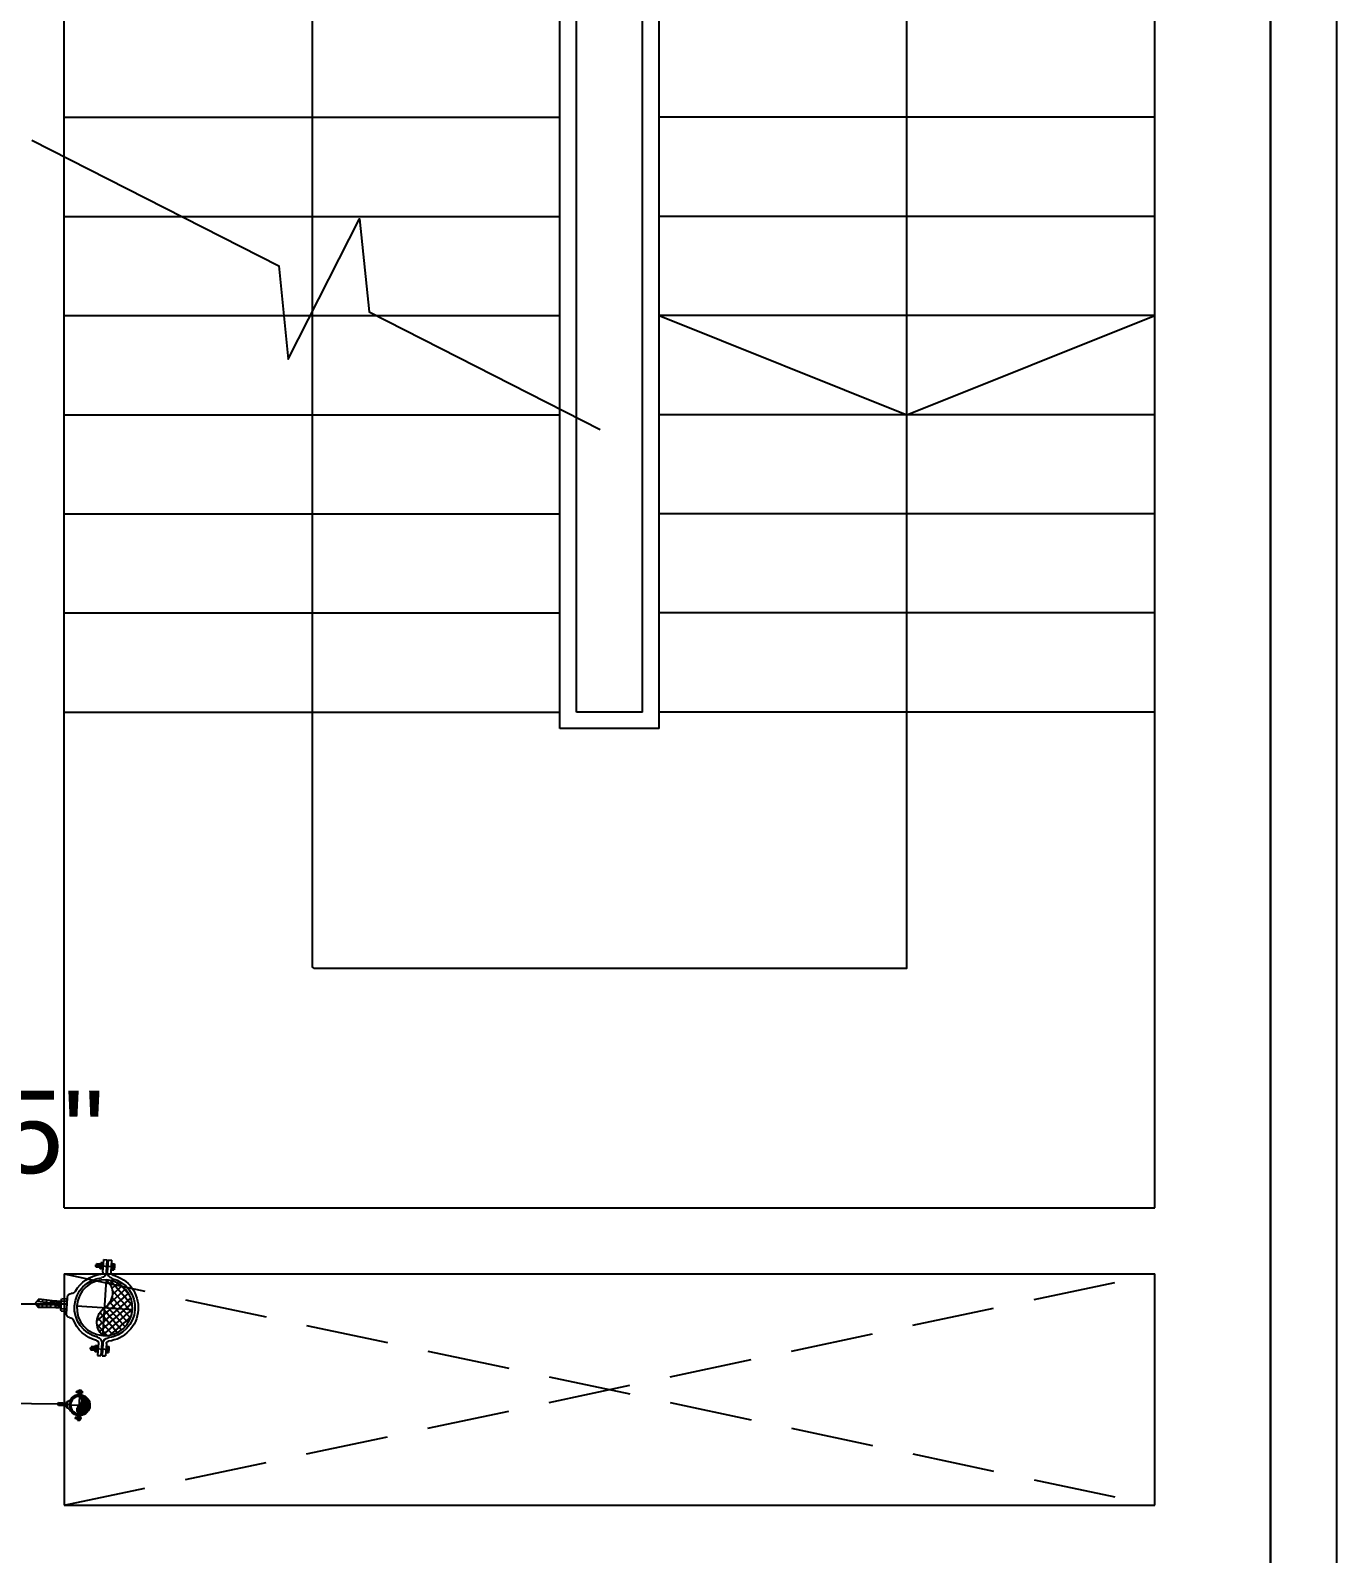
# Model space of a CAD drawing. Header units: millimetres. Extents: x -3973702 to -1592236, y 74982 to 569678.
# Drawn here: x -1935788 to -1931836, y 278143 to 282752 of the extents above; entities that cross this region are included whole.
import ezdxf

# ---------------------------------------------------------------- set-up
doc = ezdxf.new("R2010")
doc.units = ezdxf.units.MM
doc.header["$LTSCALE"] = 1000
doc.header["$MEASUREMENT"] = 0
doc.linetypes.add('CENTER', pattern=[2, 1.25, -0.25, 0.25, -0.25])
doc.linetypes.add('HIDDEN', pattern=[0.375, 0.25, -0.125])
for name, color, linetype in [('A-HID', 9, 'HIDDEN'), ('A-INDICATION', 9, 'Continuous'), ('A-WALL', 9, 'Continuous'), ('FF-PIPE', 252, 'Continuous'), ('FF-PR', 1, 'Continuous'), ('FIRE FIGHTING', 1, 'Continuous'), ('MNUTS', 2, 'Continuous'), ('PL-DR-CENTER', 9, 'CENTER'), ('PL-DR-LEADER', 42, 'Continuous'), ('PL-DR-SYMBOL', 30, 'Continuous'), ('STAIR', 9, 'Continuous'), ('wall 1', 9, 'Continuous')]:
    doc.layers.add(name, color=color, linetype=linetype)
doc.styles.get("Standard").update_dxf_attribs({"font": 'arial.ttf'})

# ---------------------------------------------------------------- blocks, each defined once
blk = doc.blocks.new('A$C60621774')
at = {"layer": 'A-HID'}
for p, q in [((17722.6, -12554), (21022.6, -13254)), ((17722.6, -13254), (21022.6, -12554))]:
    blk.add_line(p, q, dxfattribs=at)
at = {"layer": 'A-INDICATION'}
blk.add_lwpolyline([(20272.6, -7088, 0.414214), (20263.6, -7079), (18481.6, -7079, 0.414214), (18472.6, -7088), (18472.6, -11620, 0.414214), (18481.6, -11629), (20272.6, -11629)], format="xyb", close=True, dxfattribs=at)
for points in [[(17624.6, -9123.7), (18372.3, -9504), (18400.8, -9785.6), (18616.6, -9361.2), (18645.2, -9642.8), (19344.9, -9998.7)], [(19522.6, -9654), (20272.6, -9954), (21022.6, -9654)]]:
    blk.add_lwpolyline(points, dxfattribs=at)
at = {"layer": 'A-WALL'}
for p, q in [((21572.6, -1439.2), (21572.6, -22362.6)), ((21372.6, -1639.2), (21372.6, -13604)), ((21372.6, -13604), (21372.6, -7457.5))]:
    blk.add_line(p, q, dxfattribs=at)
at = {"layer": 'STAIR'}
for p, q in [((19222.6, -10904), (19222.6, -7804)), ((19522.6, -10904), (19522.6, -7804)), ((19272.6, -10854), (19272.6, -7854)), ((19472.6, -10854), (19472.6, -7854)), ((17722.6, -9054), (19222.6, -9054)), ((21022.6, -9054), (19522.6, -9054)), ((17722.6, -9354), (19222.6, -9354)), ((21022.6, -9354), (19522.6, -9354)), ((17722.6, -9654), (19222.6, -9654)), ((21022.6, -9654), (19522.6, -9654)), ((17722.6, -9954), (19222.6, -9954)), ((21022.6, -9954), (19522.6, -9954)), ((17722.6, -10254), (19222.6, -10254)), ((21022.6, -10254), (19522.6, -10254)), ((17722.6, -10554), (19222.6, -10554)), ((21022.6, -10554), (19522.6, -10554)), ((17722.6, -10854), (19222.6, -10854)), ((19472.6, -10854), (19272.6, -10854)), ((21022.6, -10854), (19522.6, -10854)), ((19522.6, -10904), (19222.6, -10904))]:
    blk.add_line(p, q, dxfattribs=at)
at = {"layer": 'wall 1'}
for p, q in [((21022.6, -12354), (21022.6, -6354)), ((17722.6, -12354), (17722.6, -7504)), ((17722.6, -12354), (21022.6, -12354)), ((17722.6, -12354), (21022.6, -12354)), ((17722.6, -12554), (21022.6, -12554)), ((17722.6, -12554), (17722.6, -13254)), ((21022.6, -13254), (21022.6, -12554)), ((17722.6, -13254), (21022.6, -13254))]:
    blk.add_line(p, q, dxfattribs=at)
blk = doc.blocks.new('BOLT')
at = {"layer": 'MNUTS'}
for p, q in [((0, 135), (121, 135)), ((0, 68), (121, 68)), ((134, 112), (121, 135)), ((134, -112), (134, 112)), ((0, -68), (121, -68)), ((0, -135), (121, -135)), ((134, -112), (121, -135))]:
    blk.add_line(p, q, dxfattribs=at)
for centre, radius, start, end in [((77, 101), 55, 322.56696, 33.81105), ((-80, 0), 212, 341.46077, 18.51142), ((77, -101), 55, 326.18895, 37.43304)]:
    blk.add_arc(centre, radius, start, end, dxfattribs=at)
blk = doc.blocks.new('NUT1')
at = {"layer": 'MNUTS'}
for p, q in [((-110, 112), (-97, 135)), ((-110, 112), (-110, -112)), ((0, 135), (-97, 135)), ((0, 68), (-97, 68)), ((0, 135), (0, -135)), ((-110, -112), (-97, -135)), ((0, -68), (-97, -68)), ((0, -135), (-97, -135))]:
    blk.add_line(p, q, dxfattribs=at)
for centre, radius, start, end in [((-53, 101), 55, 146.18895, 217.43304), ((104, 0), 212, 161.46077, 198.51142), ((-53, -101), 55, 142.56696, 213.81105)]:
    blk.add_arc(centre, radius, start, end, dxfattribs=at)
blk = doc.blocks.new('PS100')
at = {"layer": 'PL-DR-LEADER'}
h = blk.add_hatch(dxfattribs=at)
h.set_pattern_fill('ANSI37', color=256, scale=0.069274, angle=270, style=0)
h.set_pattern_definition([(225, (0.593055, 9.895536), (-0.006122992, 0.006122992), []), (135, (0.593055, 9.895536), (0.006122992, 0.006122992), [])])
h.paths.add_polyline_path([(0, 0), (0, 0.05, -0.414214), (0.05, 0)])
h.paths.add_polyline_path([(0, 0.05), (0, 0, -0.490317)])
h.paths.add_polyline_path([(0, -0.05, 0.490317), (0, 0), (0.05, 0, -0.414214)])
at = {"layer": 'PL-DR-CENTER'}
for p, q in [((0, 0.05), (0, -0.05)), ((-0.05, 0), (0.05, 0))]:
    blk.add_line(p, q, dxfattribs=at)
at = {"layer": 'PL-DR-SYMBOL'}
for p, q in [((-0.0072, 0.0861), (-0.001, 0.0861)), ((-0.0072, 0.0635), (-0.0072, 0.0861)), ((-0.001, 0.0635), (-0.001, 0.0861)), ((0.001, 0.0861), (0.0072, 0.0861)), ((0.001, 0.0635), (0.001, 0.0861)), ((0.0072, 0.0635), (0.0072, 0.0861)), ((-0.0225, 0.0743), (0.0144, 0.0743)), ((-0.0124, 0.0774), (-0.0198, 0.0774)), ((-0.0198, 0.0713), (-0.0198, 0.0774)), ((-0.0124, 0.0713), (-0.0198, 0.0713)), ((-0.0192, 0.0759), (-0.0194, 0.0728)), ((-0.018, 0.0774), (-0.0185, 0.0713)), ((-0.0171, 0.0759), (-0.0174, 0.0728)), ((-0.016, 0.0774), (-0.0165, 0.0713)), ((-0.0151, 0.0759), (-0.0154, 0.0728)), ((-0.014, 0.0774), (-0.0145, 0.0713)), ((-0.0131, 0.0759), (-0.0133, 0.0728)), ((-0.001, 0.0774), (0.001, 0.0774)), ((-0.001, 0.0712), (0.001, 0.0712)), ((-0.1191, 0.0073), (-0.125, -0.0001)), ((-0.1208, 0.0029), (-0.1206, 0.0054)), ((-0.0916, 0.0012), (-0.1208, 0.0029)), ((-0.0949, 0.006), (-0.1191, 0.0073)), ((-0.1187, 0.0027), (-0.1184, 0.0073)), ((-0.1119, 0.0024), (-0.1117, 0.0069)), ((-0.1044, 0.0019), (-0.1041, 0.0065)), ((-0.1013, -0.0019), (-0.1013, 0.0018)), ((-0.0983, -0.0011), (-0.0983, 0.001)), ((-0.0975, 0.0016), (-0.0972, 0.0062)), ((-0.0973, 0.0051), (-0.0779, 0.0051)), ((-0.0778, 0.006), (-0.0949, 0.006)), ((-0.0909, -0.005), (-0.0882, 0.0051)), ((-0.0873, -0.003), (-0.0856, 0.0032)), ((-0.0848, -0.005), (-0.082, 0.0051)), ((-0.0812, -0.003), (-0.0795, 0.0032)), ((-0.0686, 0.0115), (-0.0776, 0.0115)), ((-0.0686, 0.0069), (-0.0776, 0.0069)), ((-0.0684, 0.0051), (-0.0679, 0.0051)), ((-0.0679, 0.0153), (-0.0679, -0.0153)), ((-0.1191, -0.0075), (-0.125, -0.0001)), ((-0.0916, -0.0014), (-0.1208, -0.003)), ((-0.1208, -0.003), (-0.1206, -0.0056)), ((-0.0949, -0.0062), (-0.1191, -0.0075)), ((-0.1187, -0.0029), (-0.1184, -0.0075)), ((-0.1119, -0.0025), (-0.1117, -0.0071)), ((-0.1044, -0.0021), (-0.1041, -0.0067)), ((-0.0975, -0.0018), (-0.0972, -0.0064)), ((-0.0973, -0.0051), (-0.0779, -0.0051)), ((-0.0778, -0.0062), (-0.0949, -0.0062)), ((-0.0686, -0.0069), (-0.0776, -0.0069)), ((-0.0686, -0.011), (-0.0776, -0.011)), ((-0.0684, -0.0051), (-0.0679, -0.0051)), ((-0.0225, -0.0743), (0.0144, -0.0743)), ((-0.0124, -0.0713), (-0.0198, -0.0713)), ((-0.0198, -0.0713), (-0.0198, -0.0774)), ((-0.0124, -0.0774), (-0.0198, -0.0774)), ((-0.0192, -0.0759), (-0.0194, -0.0728)), ((-0.018, -0.0774), (-0.0185, -0.0713)), ((-0.0171, -0.0759), (-0.0174, -0.0728)), ((-0.016, -0.0774), (-0.0165, -0.0713)), ((-0.0151, -0.0759), (-0.0154, -0.0728)), ((-0.014, -0.0774), (-0.0145, -0.0713)), ((-0.0131, -0.0759), (-0.0133, -0.0728)), ((-0.0072, -0.0635), (-0.0072, -0.0861)), ((-0.001, -0.0635), (-0.001, -0.0861)), ((-0.001, -0.0712), (0.001, -0.0712)), ((-0.001, -0.0774), (0.001, -0.0774)), ((0.001, -0.0635), (0.001, -0.0861)), ((0.0072, -0.0635), (0.0072, -0.0861)), ((-0.0072, -0.0861), (-0.001, -0.0861)), ((0.001, -0.0861), (0.0072, -0.0861))]:
    blk.add_line(p, q, dxfattribs=at)
blk.add_circle((0, 0), 0.05, dxfattribs=at)
for centre, radius, start, end in [((0, 0), 0.0603, 100.0556, 156.4475), ((-0.0113, 0.0635), 0.00409, 280.0556, 0), ((-0.0113, 0.0635), 0.0102, 280.0556, 0), ((0.0113, 0.0635), 0.0102, 180, 259.9444), ((0.0113, 0.0635), 0.00409, 180, 259.9444), ((0, 0), 0.0603, 280.0556, 79.9444), ((0, 0), 0.0542, 100.0556, 259.9444), ((0.0194, 0.025), 0.0316, 127.761, 232.239), ((0, 0), 0.0542, 280.0556, 79.9444), ((-0.0737, 0.0092), 0.00458, 149.805, 210.195), ((-0.0392, 0), 0.0391, 169.827, 190.173), ((-0.0726, 0.0092), 0.00458, 329.805, 30.195), ((-0.1071, 0), 0.0391, 349.827, 10.173), ((-0.0618, 0.0153), 0.00614, 90, 180), ((-0.0618, 0.0297), 0.00818, 270, 334.3523), ((-0.0745, -0.009), 0.00372, 146.6015, 213.3985), ((-0.0717, -0.009), 0.00372, 326.6015, 33.3985), ((-0.0618, -0.0153), 0.00614, 180, 270), ((-0.0618, -0.0297), 0.00818, 25.6477, 90), ((0, 0), 0.0603, 205.6477, 259.9444), ((-0.0194, -0.025), 0.0316, 307.761, 52.239), ((-0.0113, -0.0635), 0.0102, 0, 79.9444), ((0.0113, -0.0635), 0.0102, 100.0556, 180), ((-0.0113, -0.0635), 0.00409, 0, 79.9444), ((0.0113, -0.0635), 0.00409, 100.0556, 180)]:
    blk.add_arc(centre, radius, start, end, dxfattribs=at)
at = {"layer": 'PL-DR-SYMBOL', "xscale": -4.09148084088e-05, "yscale": 4.09148083804e-05, "zscale": 4.09148083552e-05, "rotation": 180}
for name, p in [('NUT1', (-0.0079, 0.0744)), ('BOLT', (0.0072, 0.0743))]:
    blk.add_blockref(name, p, dxfattribs=at)
at = {"layer": 'PL-DR-SYMBOL', "xscale": 4.09148084088e-05, "yscale": 4.09148084088e-05, "zscale": 4.09148084088e-05}
for name, p in [('NUT1', (-0.0079, -0.0744)), ('BOLT', (0.0072, -0.0743))]:
    blk.add_blockref(name, p, dxfattribs=at)
blk = doc.blocks.new('A$C33C50B1F')
at = {"layer": 'FIRE FIGHTING', "xscale": 1500.229401901677, "yscale": 1500.22940190167, "zscale": 1500.229401901672, "rotation": 89.97743417259369}
blk.add_blockref('PS100', (0, 0), dxfattribs=at)
blk = doc.blocks.new('A$C4768384F')
at = {"layer": 'FF-PR', "xscale": 0.0009999999999716, "yscale": 0.0009999999999716, "zscale": 0.0009999999999716, "rotation": 89.97743417218827}
blk.add_blockref('A$C33C50B1F', (-0.1021, 0.0001), dxfattribs=at)
blk = doc.blocks.new('A$C00F404EB')
at = {"layer": 'FF-PR', "color": 6, "linetype": 'ByBlock', "ltscale": 850, "xscale": 1000, "yscale": 1000, "zscale": 1000, "rotation": 270}
blk.add_blockref('A$C4768384F', (0, -27), dxfattribs=at)

msp = doc.modelspace()

# ---------------------------------------------------------------- linework, layer by layer
at = {"layer": 'FIRE FIGHTING'}
msp.add_line((-1936406, 278898.7), (-1935679.5, 278898.7), dxfattribs=at)
at = {"layer": 'FIRE FIGHTING', "color": 240, "true_color": 0xed1f24}
msp.add_line((-1937270.1, 278608.5), (-1935678.1, 278596.5, 0), dxfattribs=at)

# ---------------------------------------------------------------- block references
at = {"layer": 'FF-PIPE', "extrusion": (6.49641e-08, 9.63395e-07, 1), "xscale": -1.124828008588518, "yscale": 1.124828007508768, "zscale": 1.124828008735301, "rotation": 266.1984023650786}
msp.add_blockref('A$C00F404EB', (-1935647.9, 278892.7, 0.1), dxfattribs=at)
at = {"layer": 'FF-PIPE', "extrusion": (4.68255e-08, 9.64447e-07, 1), "xscale": -0.3548332196479737, "yscale": 0.3548332193073608, "zscale": 0.3548332196942773, "rotation": 267.2765372738582}
msp.add_blockref('A$C00F404EB', (-1935666.8, 278593.7, 0.2), dxfattribs=at)
at = {"layer": 'FIRE FIGHTING', "color": 3}
msp.add_blockref('A$C60621774', (-1953408.9, 291543.4), dxfattribs=at)

# ---------------------------------------------------------------- texts
at = {"layer": 'FIRE FIGHTING', "color": 177, "true_color": 0x293189, "insert": (-1936173.9, 279544.2), "char_height": 250, "attachment_point": 1}
msp.add_mtext_dynamic_manual_height_columns('2.5"', width=432.5, gutter_width=1250, heights=[0], dxfattribs=at)

doc.saveas('drawing.dxf')
